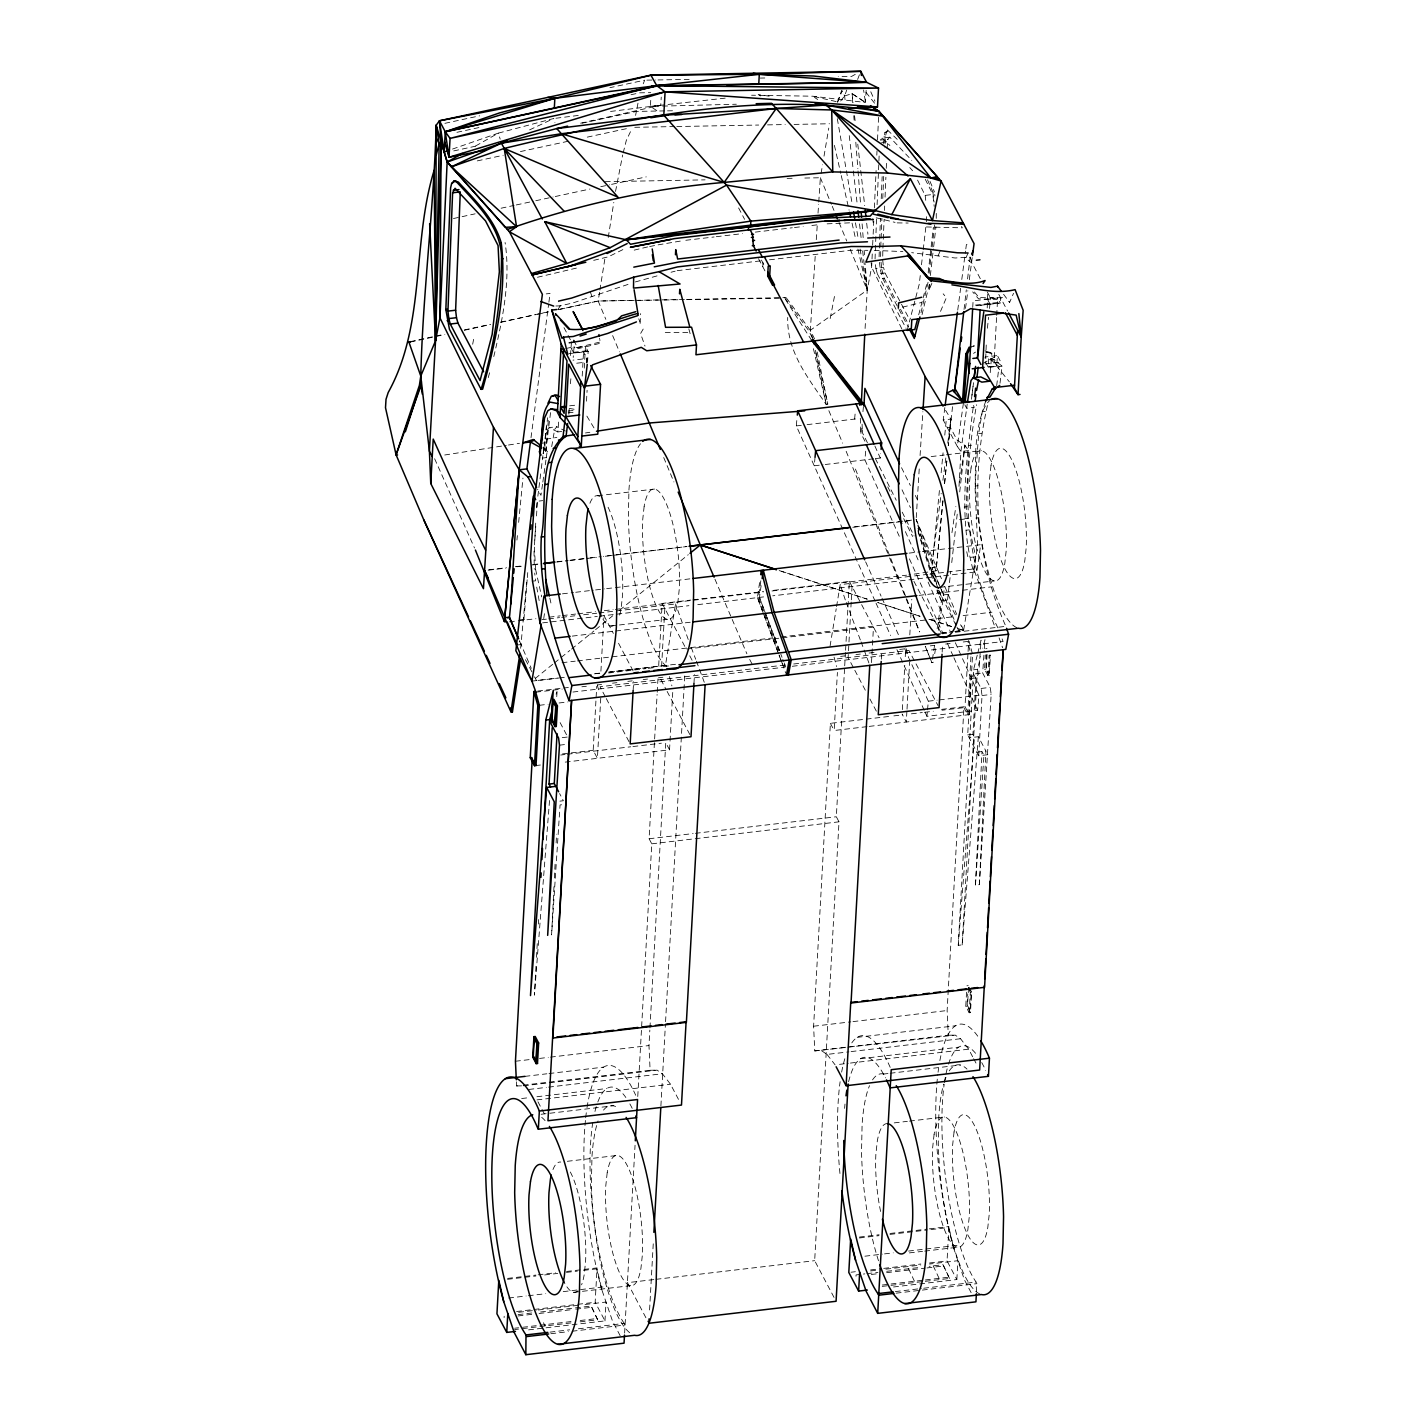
<?xml version="1.0" encoding="UTF-8"?>
<svg xmlns="http://www.w3.org/2000/svg" width="1426" height="1426" viewBox="0 0 1426 1426"><rect width="100%" height="100%" fill="white"/><g stroke="black" fill="none" stroke-linecap="round" stroke-linejoin="round"><path stroke-width="0.75" stroke-dasharray="5 3.75" d="M926.437 221.672L926.49 213.454M936.24 218.374L936.294 209.961M875.047 259.015L876.544 218M879.093 256.751L880.412 218.499M880.626 256.573L880.733 248.89M882.747 256.163L882.819 250.352M986.239 344.985L985.722 357.819M987.22 307.927L987.79 292.9M877.097 204.702L879.129 155.915M881.232 198.66L882.159 176.628M883.55 143.563L884.851 132.654L888.915 129.748L886.384 132.475L885.35 136.771L884.886 147.787M880.751 246.965L881.945 218.321M882.783 198.481L883.692 176.45M882.926 248.142L883.193 241.475M883.282 239.265L884.12 219.319M884.494 210.442L884.673 206.004M885.047 197.144L885.885 177.198M886.259 168.321L886.526 161.673M887.079 148.375L887.97 139.213L889.824 137.199L911.784 160.389M872.249 253.971L871.643 267.143L867.222 290.084L864.887 332.044M872.641 245.183L873.051 236.413M873.158 234.221L873.764 221.048M874.37 207.875L876.099 170.55M876.812 155.184L877.008 150.782M877.525 139.801L878.737 113.456M553.965 886.74L551.595 934.903L560.062 804.941L565.284 804.335M554.393 877.97L555.142 862.659M556.122 842.944L556.55 834.192M975.455 885.1L982.015 751.555L983.922 755.156L975.455 885.1L979.359 884.655L991.177 694.462L990.268 687.368L982.674 673.001L984.207 650.826M979.359 884.655L985.936 751.092L978.343 736.725L969.217 737.795M534.5 544.91L535.713 523.11M536.55 507.852L536.925 501.31L542.682 500.633M504.109 1317.606L504.18 1316.251M535.998 966.24L534.411 995.134L544.91 860.038M536.497 957.345L537.352 941.802M538.351 924.03L538.6 919.574M571.47 341.812L570.364 356.892M568.867 414.271L569.348 405.875L576.87 404.984M565.855 348.532L574.054 346.714L573.216 357.427M582.2 376.108L583.537 352.044M584.268 368.158L585.462 346.429L571.113 348.122L573.787 353.202M586.71 362.899L586.942 358.514L583.448 351.883M587.53 362.454L588.136 351.509L585.462 346.429M586.496 401.187L587.102 390.243M545.213 1324.629L545.142 1325.966L543.27 1322.419M600.756 698.098L597.405 758.329L593.18 750.308L596.728 686.334M600.916 671.2L603.858 617.886M650.737 100.355L650.399 106.415L658.776 111.923M640.114 323.488L640.666 313.631M580.15 1321.849L597.654 1319.799L591.184 1306.038L538.671 1312.205L538.6 1313.542L573.591 1309.442M580.596 123.189L660.773 105.185L661.236 97.111M546.033 1327.802L604.981 1320.886L595.159 1302.277L597.013 1268.801L579.562 1270.851M597.654 1319.799L591.184 1306.038M633.126 690.576L633.625 681.681M604.981 1320.886L606.014 1302.045L582.004 1304.861M637.761 1096.505L651.771 843.818L649.097 838.755L657.101 694.462M657.226 692.234L657.956 678.919M658.705 665.603L662.145 603.43L690.772 600.079M624.624 1333.078L635.051 1145.256M661.611 666.263L664.819 608.51M523.164 1085.186L650.113 1070.266L648.973 1045.561L649.828 1030.089M649.953 1027.879L665.764 742.679L669.543 749.844L562.325 762.447M669.543 749.844L672.769 691.77M649.579 1309.977L653.268 1243.436M660.898 1105.952L665.443 1023.886M665.568 1021.676L681.432 735.602M681.557 733.374L684.747 675.728M693.963 683.428L694.462 674.551M762.767 266.698L762.981 262.616M972.639 1056.755L968.646 1049.179L960.554 1038.734L955.206 1035.098L814.763 1050.926L813.604 1026.221L830.395 723.338L891.696 716.137M866.135 90.373L865.475 102.494L812.642 96.202L751.591 95.221M867.008 726.654L834.174 730.504L837.401 672.43M834.032 1297.41L814.674 1260.673L839.005 821.822L836.331 816.759L844.584 668.01M844.709 665.799L845.44 652.484M845.565 650.256L845.939 643.607M846.064 641.379L849.379 581.434L772.286 590.507M851.197 602.057L848.114 657.6L865.778 691.093M851.322 599.847L852.053 586.514M864.922 441.222L860.93 433.29L861.393 425.001M872.748 218.82L873.175 222.456M867.418 442.72L862.445 432.791L862.677 428.656M871.5 662.591L873.461 627.119L780.949 637.992M881.321 659.204L881.696 652.555M855.992 1276.27L856.063 1274.915L864.816 1273.881M902.337 709.613L904.779 665.479M905.26 656.655L905.76 647.832M909.806 634.909L911.784 599.366M916.258 517.585L919.235 468.708M929.52 289.496L929.859 283.578M906.9 711.289L906.312 722.037L902.088 714.016M907.025 709.132L909.645 661.807M942.158 652.074L942.533 645.408M908.576 1268.748L915.046 1282.509L915.118 1281.172M959.003 486.373L960.928 451.507L967.202 404.039M972.728 307.41L973.085 300.904L997.647 298.016L1000.321 303.096L980.286 305.271M952.532 406.677L950.304 427.247L956.989 439.939L964.974 445.5L968.611 450.598L966.168 506.854L967.274 518.743L975.705 556.746L963.602 630.417L954.618 631.504M814.763 1050.926L948.272 1035.24L947.131 1010.535L963.923 707.653L942.033 710.219M933.228 1265.842L939.698 1279.621L939.787 1278.266M869.2 726.387L969.234 714.64L965.01 706.636L967.951 653.678M968.076 651.468L968.682 640.434M970.928 656.744L967.701 714.818L963.477 706.815M987.826 754.693L978.699 755.762L967.701 734.907L970.839 678.526L973.548 674.07L982.674 673.001M996.56 317.57L994.154 361.01L996.827 366.072L988.165 367.088L988.753 356.607M969.234 714.64L972.585 654.409L969.127 641.29M978.343 736.725L962.176 944.868L958.254 945.331L973.548 669.81L977.291 655.015M925.314 1281.314L949.52 1278.462L943.049 1264.702L929.128 1266.341M958.254 945.331L974.439 737.171L972.924 734.301L976.044 677.92L978.771 673.446L980.304 651.29M996.685 315.396L997.647 298.016M962.176 944.868L977.452 669.347L980.678 656.673M919.734 1283.917L956.846 1279.55L947.042 1260.94L948.896 1227.465L929.253 1229.782M1002.531 297.446L1000.535 297.678L1000.232 302.936L975.687 305.824M949.52 1278.462L943.049 1264.702M978.699 755.762L982.033 695.531L981.124 688.455L973.548 674.07M969.074 987.255L971.623 992.104L970.482 1012.62L969.181 1012.763L965.776 1006.293L966.561 991.943M987.968 675.71L989.109 655.211L990.41 655.051L989.27 675.567L987.968 675.71L984.564 669.24L985.348 654.89M970.482 1012.62L967.078 1006.15L967.755 993.851M989.27 675.567L985.865 669.097L986.667 654.748M987.077 654.498L986.293 668.562L988.984 673.66L989.983 655.586M969.181 1012.763L970.322 992.264L967.755 987.416M956.846 1279.55L957.898 1260.709L929.52 1264.042M976.489 1291.742L976.097 1282.081A124.418 32.245 83.3 0 1 944.19 1084.295M920.073 455.536L922.889 411.668M812.963 339.566L810.325 330.279L815.422 252.919M816.278 239.657L817.312 224.185M818.025 213.134L818.613 204.292M818.756 202.082L820.36 177.751L804.834 178.036M556.746 696.654L557.21 690.006L556.122 694.23M980.446 649.08L981.052 640.203L977.844 652.894M984.368 648.616L984.974 639.757L982.817 648.206M534.019 551.078L534.287 569.224M534.786 540.097L535.873 524.75M536.479 515.962L537.549 500.615M550.561 412.613L545.659 451.418L544.625 450.242L546.283 426.766M544.625 450.242L546.158 450.063L548.44 418.032M985.544 401.544L982.264 411.74L978.646 433.593L974.992 486.07L977.612 545.053L973.744 572.218C957.951 517.388 966.436 460.545 973.495 405.109M997.879 627.832C962.122 556.372 962.817 481.774 976.56 404.752M955.384 632.271L1005.865 626.335C974.528 556.746 970.767 476.926 987.951 403.219M520.65 648.313L526.943 579.794M545.071 857.828L549.545 800.253M523.93 619.383L527.157 579.776M527.335 577.583L527.87 570.97M561.666 431.49L557.833 431.935L558.725 421.187M990.232 372.632L991.836 353.291L986.026 350.832M875.118 601.148L796.314 425.928L796.902 419.44M815.048 457.158L814.246 465.803L823.052 464.751M854.62 419.066L855.422 410.438M862.944 411.686L863.55 405.216M865.689 451.204L864.887 459.849L900.323 538.636M875.885 458.548L880.288 458.031L880.68 453.718M955.349 642.716L978.967 695.246L977.576 710.344L926.918 716.298L927.328 711.984M927.524 709.827L928.326 701.2L909.235 658.776M516.943 540.062L517.371 535.623M518.654 522.362L522.95 478.102M935.349 581.951L931.534 571.683L939.413 490.419M941.142 472.737L943.067 452.808M944.778 435.126L946.294 419.636M942.889 500.74L936.026 570.846L908.79 574.91M944.85 407.569L943.21 419.993L950.892 419.084L948.29 445.572L950.892 419.084L944.172 407.996M942.96 500.829L936.026 570.846L916.152 519.599L931.534 571.683L942.925 600.524L938.326 630.292M570.347 383.719L571.06 377.141M987.398 328.247L988.592 317.285M989.555 308.515L990.393 297.82L1000.535 297.678M944.03 590.72L942.925 600.524L947.524 599.99L955.563 615.212M947.524 599.99L950.768 571.309M951.748 562.593L957.238 513.984M959.734 491.899L964.974 445.5L959.11 484.751M920.251 275.557L919.253 284.184L909.342 321.991M921.481 264.79L922.978 251.849M923.228 249.693L925.955 225.968M928.166 272.509L930.893 248.784M931.142 246.627L933.37 227.233M928.059 282.295L920.519 314.772M929.075 273.453L931.855 249.176M932.123 246.965L934.654 224.88M929.342 284.309L922.052 314.576M930.358 275.485L933.406 248.98M933.656 246.787L935.937 226.912M964.047 309.424L966.311 289.817M967.577 278.926L970.108 257.161L955.17 257.999L911.66 252.652M996.685 385.733L998.984 366.518L991.391 360.243L984.813 357.926M1000 383.238L1002.068 366.161L994.457 359.887L987.879 357.57M971.462 399.262L972.247 392.81M972.496 390.653L973.031 386.339M537.852 496.212L541.042 470.633M541.31 468.494L542.896 455.696M543.163 453.557L544.5 442.898L541.417 443.254M545.017 438.709L547.62 417.729M971.979 395.18L973.53 382.667M531.007 437.622L548.618 304.344M548.903 302.169L550.062 293.435L546.229 293.881M957.737 310.066L960.625 288.212M961.784 279.478L965.527 251.083M965.812 248.89L966.4 244.523L970.233 244.078M965.509 308.39L967.844 290.744M969.306 279.728L972.211 257.66M933.192 554.589L941.196 493.396M942.907 480.277L946.044 456.249M947.755 443.13L950.892 419.084M543.199 453.842L544.875 441.222M551.702 446.623L554.661 429.404L556.764 426.748L565.498 431.044M586.336 362.899L586.942 358.514L572.985 360.154M542.522 484.287L540.971 495.321L537.584 489.207M542.843 482.095L545.944 460.045M546.265 457.835L547.192 451.222L543.359 446.944M968.611 450.598L960.928 451.507L957.309 446.409L963.53 402.328L966.65 408.246L974.332 407.337L972.764 404.378M543.734 618.634L544.625 612.36M778.489 653.607L757.42 597.637L759.808 580.917M760.824 580.792L758.436 597.512L778.543 650.773M766.261 615.551L759.452 597.387L761.252 584.856M951.944 532.7L955.848 506.551M934.529 645.675L931.909 662.698L933.406 662.199M937.149 628.67L941.41 601.023L936.882 589.098M934.725 653.696L936.026 645.194M599.562 292.259L598.171 301.029L605.836 319.335M599.9 290.066L605.123 257.197M608.242 237.465L613.804 202.385M615.533 191.423L622.663 154.953M616.442 610.916L675.55 603.964L665.443 665.443L608.528 672.127M830.075 646.103L836.206 608.777M836.563 606.585L840.181 584.624L912.408 576.14M821.091 173.437L822.552 164.792M824.014 156.165L828.773 128.073M637.992 103.153L635.586 115.399M472.666 344.254L473.86 337.998M830.199 318.551L834.62 295.61M545.427 436.998L546.978 430.313L549.099 427.64L556.764 426.748M623.18 152.885L626.317 140.425L631.665 129.213M488.298 377.569L490.491 369.156M493.788 356.553C502.558 319.674 510.847 280.405 505.089 242.509M907.15 330.404L908.808 324.094M918.683 314.789L926.918 283.293M840.663 101.014L844.62 95.934L846.705 90.088M837.49 101.977L841.679 90.337L844.62 95.934L845.404 102.565M643.251 83.795L644.641 80.177L609.9 87.681M857.614 79.428L860.787 71.3M837.632 102.191L842.089 90.997M938.058 255.896L940.287 250.673M929.912 287.909L932.158 282.687M940.518 311.367L946.401 297.642L943.156 293.809M968.04 253.008L965.794 258.231L972.282 263.454L981.338 280.637M1003.583 294.291L1009.608 302.437L1013.529 293.293M643.197 329.049L640.559 333.559L644.998 346.072M558.119 309.121L560.293 305.877L573.199 302.865L631.237 283.328M889.824 137.199L882.159 138.108L880.288 140.105L887.97 139.213M552.664 664.338L535.499 678.259L536.515 680.594L558.35 678.045M554.375 662.983L569.83 650.47M571.559 649.097L593.876 631.023M595.587 629.65L612.752 615.765M619.615 610.221L688.295 554.678M814.602 338.96L810.325 330.279L867.222 290.084L865.172 263.614M973.566 353.381L975.491 352.097M475.624 145.969L498.369 133.117L553.734 118.501L554.946 122.529M855.261 74.366L851.589 76.416L838.238 76.647M982.71 363.416L997.416 355.573L1000.82 362.044L980.874 364.396M622.859 249.621L608.314 256.823L591.968 260.762M529.581 129.891L551.719 119.463M452.505 149.07L498.369 133.117L500.187 139.142M810.325 330.279L786.118 297.606L784.603 298.105L811.447 340.065M817.223 351.99L827.775 404.111L826.26 404.61C807.811 377.444 786.938 352.008 787.687 317.445M844.62 95.934L852.071 93.67L866.348 103.046M970.732 346.928L974.368 345.894L972.835 346.09M635.372 281.938L658.776 275.414M671.04 272.241L675.14 271.19M902.515 307.16L921.374 302.526M577.566 347.498L599.9 342.08L599.419 338.319M537.477 277.268L576.781 268.017M410.331 342.062L434.074 336.875M436.231 336.411L444.876 334.522M464.306 330.279L490.223 324.611M501.007 322.258L535.552 314.718M537.709 314.237L548.511 311.884M444.894 123.331L479.635 115.827M456.926 132.315L480.865 127.146M631.041 94.722L639.739 92.833L650.773 92.637M453.753 150.906L477.692 145.737M582.164 123.171L636.584 111.406L665.3 110.889M477.3 160.888L503.182 155.291M520.437 151.566L567.869 141.317M587.28 137.128L628.242 128.287M453.45 218.517L459.956 217.108M462.131 216.645L475.125 213.829M501.114 208.214L514.109 205.415M516.283 204.952L533.609 201.209M535.784 200.727L553.11 196.984M555.267 196.521L589.936 189.034M600.756 186.699L609.437 184.827M611.594 184.364L646.245 176.877M410.385 341.598L443.682 334.397M464.341 329.941L490.259 324.344M500.259 322.187L548.529 311.759M647.582 246.93L630.862 250.923M649.686 246.52L655.996 245.272M658.099 244.862L683.642 240.531M936.419 566.942L931.927 567.762L943.549 595.034L931.909 567.922L933.638 567.601L917.934 528.369M990.678 367.266L996.721 366.197L997.416 355.573L984.992 357.035M444.734 455.001L506.301 445.358M508.494 445.019L519.492 443.308M545.873 439.172L556.871 437.443M585.462 432.969L589.865 432.292M555.926 118.233L579.954 115.239M610.542 111.442L660.773 105.185M488.138 570.186L505.82 568.101M516.872 566.782L521.292 566.247M532.344 564.946L541.185 563.894M556.657 562.04L567.708 560.739M569.919 560.471L596.425 557.316M605.266 556.265L687.047 546.532L603.394 556.336M884.851 132.654L886.384 132.475M883.817 136.949L885.35 136.771M881.607 142.404L887.364 141.727M927.524 179.765L932.925 192.136L934.458 191.957L934.921 195.932M917.578 180.122L925.153 195.38L932.818 194.489L934.208 206.396M685.817 240.281L714.105 236.966M716.28 236.698L742.393 233.632M755.317 232.117L779.256 229.301M781.43 229.051L792.303 227.768M794.478 227.518L803.177 226.502M811.893 225.468L818.417 224.702M677.172 270.673L763.106 260.566M769.541 259.817L851.055 250.245L867.828 250.334M875.457 264.683L875.885 268.427L883.55 267.518L885.011 272.954L908.647 317.802M879.486 262.384L880.341 269.799L881.874 269.621L884.191 278.23L896.437 301.474M875.885 268.427L877.346 273.863L885.011 272.954M880.341 269.799L882.658 278.409L884.191 278.23M573.341 352.347L587.69 350.671M975.313 305.128L999.876 302.241M588.065 351.349L569.616 353.523L588.136 351.509M576.71 363.22L584.696 362.275M991.391 360.243L994.457 359.887M568.065 411.062L576.015 410.118M568.083 412.88L576.051 411.936M988.075 366.928L996.738 365.912M998.984 366.518L1002.068 366.161M796.314 425.928L804.941 424.912M807.098 424.645L858.488 418.62M542.646 458.049L546.479 457.603M982.264 411.74L985.348 411.365M947.238 427.604L950.304 427.247M978.646 433.593L981.73 433.237M968.45 445.643L971.516 445.269M825.244 464.502L873.675 458.815M597.744 495.731L654.516 489.065M931.196 456.57L944.297 455.037M946.472 454.769L981.427 450.669M974.992 486.07L978.058 485.713M964.154 507.068L967.238 506.711M488.868 569.794L506.48 567.726M515.303 566.692L521.898 565.908M532.914 564.625L539.527 563.84M557.138 561.773L568.154 560.489M570.364 560.222L587.975 558.154M590.186 557.887L601.184 556.603M854.477 526.854L911.731 520.116M964.885 518.636L967.951 518.28M534.376 547.085L535.606 569.437L539.438 568.992M959.609 519.634L967.274 518.743M975.865 518.066L978.931 517.709M532.504 581.166L535.57 580.81L534.714 573.074M966.168 530.222L969.234 529.866M562.468 593.822L573.519 592.521M575.73 592.271L593.394 590.186M595.605 589.936L604.446 588.902M606.656 588.635L690.594 578.778M909.128 553.11L920.18 551.809M922.372 551.541L964.35 546.621M966.561 546.354L980.678 544.696L976.81 571.862L772.714 595.836M975.705 556.746L968.04 557.637L966.168 549.206M519.331 619.936L526.996 619.027M692.983 599.811L763.48 591.54M509.421 621.825L516.052 621.059M518.244 620.791L535.909 618.724M549.135 617.173L560.168 615.872M562.379 615.604L575.623 614.053M577.815 613.804L595.48 611.718M604.303 610.685L613.127 609.651M615.337 609.383L763.16 592.022M771.983 590.988L906.58 575.177M542.023 619.65L546.39 619.134M548.582 618.884L559.527 617.601M561.719 617.333L574.856 615.8M583.608 614.766L596.745 613.233M598.938 612.966L614.25 611.166M914.601 575.89L927.738 574.339M929.93 574.09L964.939 569.972M967.131 569.723L973.708 568.938L995.348 628.135M542.593 622.877L597.316 616.442M599.508 616.192L688.936 605.676M697.777 604.642L763.873 596.87M610.72 626.014L617.262 625.248M619.454 624.98L667.511 619.347M939.805 587.352L994.403 580.935M572.307 636.103L690.861 622.164M919.021 595.373L991.48 586.852M518.012 644.909L521.078 644.552L531.256 668.331M948.165 594.375L943.566 594.927L956.276 624.641M562.094 662.698L575.231 661.165M577.423 660.898L772.535 637.975M767.01 617.565L774.585 637.743L778.97 637.226M781.163 636.959L954.6 616.585M963.138 615.586L991.926 612.2M778.739 638.242L686.227 649.115L662.145 603.43M531.916 681.129L558.172 678.045M595.391 673.678L599.776 673.161M941.713 632.984L952.657 631.7M954.832 631.451L963.602 630.417L961.017 624.41M559.295 677.938L565.872 677.172M594.357 673.821L600.934 673.054M609.704 672.02L677.635 664.035M940.572 633.144L952.443 631.754M608.652 673.001L645.978 668.616M648.17 668.348L654.766 667.582M663.536 666.548L670.131 665.782M942.212 633.821L946.597 633.304M537.655 691.075L568.35 687.475M535.909 692.18L562.218 689.097M581.879 686.779L586.336 686.263M597.209 684.979L601.576 684.462M612.52 683.179L616.905 682.662M627.85 681.378L632.217 680.862M643.162 679.578L647.547 679.061M658.491 677.778L662.876 677.261M840.645 656.388L845.012 655.871M855.957 654.587L860.341 654.071M869.094 653.037L875.653 652.27M899.735 649.436L904.12 648.919M930.322 645.853L934.761 645.318M945.67 644.053L950.09 643.518M963.21 641.985L967.594 641.468L971.035 654.587M793.694 663.999L908.95 650.452L938.041 705.638M572.931 692.038L784.71 667.172L783.177 663.072M792.321 666.281L1003.084 641.522L1001.605 637.6M985.705 648.741L987.006 648.58M539.367 705.3L548.137 704.266M559.063 702.982L567.869 701.948M973.548 669.81L977.452 669.347M984.564 669.24L985.865 669.097M970.839 678.526L976.044 677.92M562.236 737.652L567.708 737.01M981.124 688.455L990.268 687.368M928.326 701.2L937.132 700.166M939.342 699.899L978.967 695.246M559.491 745.174L566.799 744.319M982.033 695.531L991.177 694.462M562.486 753.908L569.063 753.142M571.256 752.892L593.18 750.308M941.552 709.382L965.01 706.636M560.703 755.031L565.07 754.514M567.263 754.247L630.738 746.796M632.93 746.547L661.379 743.196M893.87 715.888L902.64 714.854M911.392 713.82L922.337 712.537M924.529 712.287L933.281 711.253M536.016 765.53L540.401 765.013M967.701 734.907L972.924 734.301M559.901 801.145L563.377 800.735L559.598 793.551M976.81 752.179L985.936 751.092M649.097 838.755L693.143 833.568M695.353 833.319L836.331 816.759M651.771 843.818L839.005 821.822M966.917 985.794L968.218 985.633M970.322 992.264L971.623 992.104M965.776 1006.293L967.078 1006.15M515.446 1061.247L530.757 1059.447M539.527 1058.431L548.279 1057.397M550.472 1057.129L648.973 1045.561M813.604 1026.221L850.805 1021.854M852.998 1021.604L947.131 1010.535M525 1076.363L546.835 1073.796M549.01 1073.546L603.572 1067.129M857.24 1037.344L955.456 1025.793M516.408 1081.835L516.604 1085.952L520.971 1085.436M523.52 1085.81L657.047 1070.124L662.395 1073.76L670.487 1084.206L679.489 1101.264M528.868 1089.446L546.372 1087.396M548.564 1087.129L662.395 1073.76M821.679 1050.784L827.027 1054.42L848.916 1051.853M851.108 1051.586L960.554 1038.734M521.666 1098.519L528.226 1097.753M536.942 1096.737L606.799 1088.519M860.448 1058.734L958.682 1047.183M536.96 1099.892L670.487 1084.206M839.504 1064.349L848.256 1063.315M850.449 1063.065L968.646 1049.179M541.131 1114.276L547.709 1113.492M549.901 1113.243L613.483 1105.774M883.603 1074.045L887.988 1073.528M890.18 1073.261L960.34 1065.026M567.334 1161.299L617.565 1155.399M894.245 1122.886L907.346 1121.353M909.521 1121.103L944.475 1116.986M507.567 1278.409L535.944 1275.076M538.137 1274.808L555.587 1272.758M566.514 1271.475L597.066 1267.892M859.45 1237.073L879.093 1234.756M890.002 1233.472L927.114 1229.123M929.306 1228.855L948.95 1226.556M507.531 1279.318L535.909 1275.985M544.625 1274.951L557.726 1273.418M566.461 1272.384L577.37 1271.119M859.397 1237.982L879.04 1235.665M889.967 1234.399L927.06 1230.032M653.857 1279.568L627.422 1282.669L648.83 1323.275M656.067 1279.318L814.674 1260.673M508.654 1298.034L526.123 1295.984M528.297 1295.735L545.766 1293.685M563.217 1291.635L606.888 1286.502M864.905 1256.199L882.355 1254.131M884.548 1253.882L893.264 1252.866M908.558 1251.065L958.753 1245.165M573.769 1292.33L630.542 1285.664M909.396 1252.901L922.515 1251.368M924.69 1251.119L957.452 1247.269M516.586 1311.51L531.862 1309.71M534.037 1309.46L575.516 1304.594M577.708 1304.327L595.159 1302.277M851.001 1272.224L855.368 1271.707M870.644 1269.924L881.553 1268.641M883.746 1268.374L920.84 1264.024M929.574 1262.99L947.042 1260.94M518.707 1312.294L536.176 1310.244M538.351 1309.995L579.829 1305.111M870.591 1270.958L877.133 1270.192M885.867 1269.176L920.786 1265.058M518.119 1314.612L532.504 1312.918M867.008 1273.632L877.935 1272.348M886.687 1271.315L920.893 1267.304M518.048 1315.966L532.433 1314.273M575.783 1309.175L591.095 1307.375M871.304 1274.47L877.863 1273.685M886.615 1272.669L924.939 1268.16M926.989 1267.928L942.978 1266.038M514.661 1328.212L518.583 1327.749M522.611 1327.285L571.47 1321.528M580.222 1320.512L597.726 1318.444M882.302 1285.022L888.861 1284.256M891.054 1283.988L923.335 1280.209M925.403 1279.96L949.609 1277.108M514.59 1329.549L518.511 1329.103M522.54 1328.622L571.398 1322.882M882.231 1286.377L888.79 1285.592M890.983 1285.343L923.264 1281.546M528.583 1329.87L543.859 1328.069M893.549 1286.983L917.56 1284.166M550.008 1332.134L569.651 1329.834M578.386 1328.8L624.231 1323.417L625.069 1325.004L570.489 1331.421M895.332 1291.564L921.535 1288.498M923.709 1288.231L976.097 1282.081M550.846 1333.72L568.314 1331.67M896.17 1293.168L920.18 1290.334M922.372 1290.084L976.935 1283.667M852.766 527.281L910.216 520.615M725.192 98.144L650.399 106.415L736.333 104.223M827.116 223.846L850.93 222.777M555.89 306.002L560.293 305.877L558.6 301.1M948.272 1035.24L955.206 1035.098M650.113 1070.266L657.047 1070.124M516.604 1085.952L521.791 1085.846M646.869 80.141L655.764 79.981M657.992 79.945L689.15 79.375M760.343 78.073L764.799 77.984M667.511 110.854L674.141 110.729M634.766 127.306L674.605 126.575M676.815 126.54L758.703 125.042M767.545 124.882L785.245 124.561M794.104 124.401L829.504 123.759M605.301 181.69L705.068 179.854M787.099 178.357L793.747 178.25M684.409 299.46L598.171 301.029L557.156 309.888L598.171 301.029L678.081 299.781M686.619 299.424L786.118 297.606M686.958 299.638L782.393 298.141M665.265 332.597L689.115 332.525M897.168 222.884L908.166 223.044M926.437 226.948L962.3 227.839L961.57 226.467M874.227 250.406L902.854 251.582M769.131 96.184L758.186 94.49L761.537 96.701M569.17 408.389L575.534 409.512M985.455 352.097L991.836 353.291L982.389 349.816M986.293 352.169L991.836 353.291M836.135 101.567L812.642 96.202L817.668 99.517M876.206 217.786L895.065 222.385M931.534 571.683L933.067 572.058L938.415 588.653M956.971 627.173L958.985 630.987L957.969 628.616L963.602 630.417L960.571 624.731M957.969 628.616L963.584 630.452M557.833 431.935L549.099 427.64M887.382 129.944L897.221 139.338M882.159 138.108L889.895 145.505M543.466 449.172L547.192 451.222L548.76 454.199M852.748 102.494L852.071 93.67L865.475 102.494L863.603 90.016M996.507 365.858L1009.323 381.811M542.95 447.425L546.158 450.063M909.788 167.591L912.64 170.763M974.404 291.991L979.056 297.535L997.647 298.141L997.095 299.442L978.503 298.818L972.692 291.884M866.028 92.387L874.94 103.688M827.027 1054.42L835.119 1064.865M586.87 416.107L595.605 430.581M957.309 446.409L943.21 419.993M998.806 294.398L1007.576 311.028M930.019 181.405L934.458 191.957M987.362 292.08L990.999 298.979M925.26 179.23L932.818 194.489M987.452 299.21L990.125 304.291M985.491 362.026L988.165 367.088M900.519 309.228L908.701 324.718M882.658 278.409L908.184 326.839M877.346 273.863L906.116 328.443M738.615 207.929L744.604 219.337M955.973 625.265L938.415 590.15M941.41 601.023L936.9 590.649M761.431 260.067L764.799 266.466M758.543 258.712L766.689 274.131M913.923 581.345L941.98 634.552M849.379 581.434L879.076 637.743M869.931 698.99L877.204 712.768M830.395 723.338L834.174 730.504M973.637 1058.662L976.65 1064.349M749.684 659.454L752.572 664.944M573.805 340.386L577.976 348.675L600.31 343.256L599.829 339.495M563.983 327.641L571.042 340.992M574.054 346.714L574.66 347.891M689.756 655.8L693.909 663.678M660.88 679.596L666.067 689.453M667.118 691.414L689.97 734.764M603.982 615.658L613.34 633.394M618.528 643.251L633.073 670.826M605.248 696.601L600.043 686.744L784.977 665.015L782.767 659.24M606.282 698.562L629.133 741.912M560.133 722.625L566.764 735.21M525.463 659.668L533.502 674.908M534.5 676.815L536.515 680.612M537.958 1101.781L540.953 1107.467M541.969 1109.375L544.964 1115.061M971.124 1292.633L964.368 1279.746L953.834 1248.766L948.896 1227.465M620.203 1335.805L612.503 1321.082L601.95 1290.102L597.013 1268.801M875.368 458.584L896.241 500.259M902.212 512.166L914.137 535.98M887.774 486.872L891.749 494.804M903.674 518.618L912.622 536.479M901.535 467.692L910.376 485.535M915.296 495.446L917.257 499.403M812.232 337.712L808.809 330.779L784.603 297.642M901.802 328.818L871.643 267.143L871.143 262.758M1009.073 301.314L1009.608 302.437M902.016 489.795L910.483 507.692M874.904 446.071L880.288 458.031M905.367 531.613L918.094 559.883M928.094 582.111L949.894 630.595M909.414 558.832L943.032 633.59M947.577 643.679L953.031 655.8M953.941 657.832L977.576 710.344M865.618 561.808L881.072 596.139M881.981 598.171L899.253 636.549M904.708 648.67L908.326 656.744M876.027 603.162L890.573 635.497M896.936 649.632L903.3 663.767M904.209 665.799L924.191 710.237M925.1 712.251L926.918 716.298M434.627 458.744L474.501 547.994M870.769 91.763L874.958 101.228M916.152 519.599L941.463 578.706M944.814 586.549L956.739 614.41M714.961 579.223L746.885 653.785M828.862 410.688L842.695 443.165M846.153 451.293L888.772 555.855M820.36 177.751L831.429 204.31M832.285 206.36L833.996 210.442M839.094 222.688L846.777 241.065M850.181 249.247L867.222 290.084L862.587 250.37M612.645 335.591L619.454 351.848M663.714 457.55L673.91 481.952M889.592 557.905L905.367 596.941M906.187 599.009L919.467 631.878M855.44 469.065L905.866 596.781M906.686 598.849L919.699 631.807M999.073 637.903L1002.603 647.725M860.341 639.918L846.046 601.968M861.09 641.86L869.076 663.411M774.585 637.743L782.018 657.279M779.238 655.568L781.466 661.432M782.214 663.375L785.744 673.197M691.236 647.529L695.71 659.258M696.458 661.201L704.444 682.751M759.452 597.387L779.559 650.666M784.193 662.947L785.744 667.047M757.42 597.637L779.844 657.047M780.61 659.097L783.694 667.279M845.297 599.954L840.181 584.624M688.223 639.454L675.55 603.964M932.319 578.332L917.72 530.508M638.777 318.8L639.9 321.973M590.275 291.795L591.968 296.555M970.108 257.161L972.282 263.454M939.074 590.738L940.411 594.874M918.005 530.543L934.369 581.291M688.829 328.853L691.022 337.089M906.205 648.687L908.665 658.063M834.067 657.154L836.527 666.53M669.436 676.494L671.896 685.87M597.298 684.961L599.276 692.466M815.44 350.333L827.775 404.111M813.426 348.675L826.26 404.61L815.28 350.315M834.406 145.363L840.77 173.437M841.269 175.594L849.094 210.157M852.035 223.116L855.457 238.249M857.917 249.051L867.222 290.084L860.021 248.855M549.83 598.1L551.702 606.549M535.606 569.437L541.684 596.888M536.711 587.102L539.367 601.808M837.294 118.643L846.01 168.553M846.384 170.728L852.071 203.276M855.475 222.812L858.131 237.999M932.925 192.136L934.066 202.064M925.153 195.38L925.848 201.351M849.254 135.648L853.105 168.749M853.354 170.96L857.204 204.043M859.521 223.9L861.304 239.354M882.694 260.049L883.55 267.518M881.018 262.206L881.874 269.621M852.071 93.67L853.069 102.44M854.548 115.631L855.297 122.208M857.775 144.169L860.484 168.321M860.734 170.532L864.709 205.665M866.687 223.222L867.917 234.203M853.782 115.738L854.121 120.141M855.814 142.226L857.864 168.696M858.024 170.906L860.573 204.025M862.106 223.882L863.3 239.336M864.156 250.37L864.495 254.773M862.088 424.164L862.445 432.791M860.306 418.21L860.93 433.29M541.72 1117.378A115.738 29.999 83.3 0 1 545.106 1120.658M578.029 1290.744A65.596 17.005 83.3 0 1 564.215 1282.384M552.967 1169.57A65.596 17.005 83.3 0 1 560.774 1162.065M570.329 1172.012A65.596 17.005 83.3 0 1 585.551 1261.885L584.143 1274.987A65.596 17.005 83.3 0 1 581.576 1284.826M629.668 1332.686A115.738 29.999 83.3 0 1 591.416 1183.527L591.968 1156.611A115.738 29.999 83.3 0 1 598.064 1120.889M603.537 1110.105A115.738 29.999 83.3 0 1 618.456 1108.376M613.643 625.444A65.596 17.005 83.3 0 1 601.166 616.068M589.918 503.253A65.596 17.005 83.3 0 1 602.449 498.583M608.082 507.246A65.596 17.005 83.3 0 1 622.502 595.551L621.094 608.652A65.596 17.005 83.3 0 1 618.528 618.51M666.619 666.37A115.738 29.999 83.3 0 1 628.385 517.21L628.919 490.277A115.738 29.999 83.3 0 1 640.488 443.771M979.876 1293.988A115.738 29.999 83.3 0 1 938.272 1142.779L938.825 1115.863A115.738 29.999 83.3 0 1 943.673 1084.134M944.297 1082.084A115.738 29.999 83.3 0 1 946.276 1076.63M949.288 1070.873A115.738 29.999 83.3 0 1 967.006 1069.108M880.608 1211.476A65.596 17.005 83.3 0 1 875.885 1154.115L877.311 1141.014A65.596 17.005 83.3 0 1 887.685 1123.67M878.505 1260.78A115.738 29.999 83.3 0 1 861.536 1151.798L862.088 1124.882A115.738 29.999 83.3 0 1 869.539 1085.632M872.552 1079.874A115.738 29.999 83.3 0 1 886.883 1075.454M1016.827 627.672A115.738 29.999 83.3 0 1 975.241 476.462L975.776 449.529A115.738 29.999 83.3 0 1 989.644 400.653M624.231 1323.417A124.418 32.245 83.3 0 1 592.895 1121.763M594.963 1111.478A124.418 32.245 83.3 0 1 597.209 1103.688M597.833 1101.977A124.418 32.245 83.3 0 1 625.871 1097.521M629.864 1103.902A124.418 32.245 83.3 0 1 632.841 1109.642M601.95 1290.102A146.201 37.896 83.3 0 1 585.48 1119.909M585.694 1117.752A146.201 37.896 83.3 0 1 586.746 1109.499M587.031 1107.539A146.201 37.896 83.3 0 1 635.693 1095.239M844.62 1108.394A124.418 32.245 83.3 0 1 844.994 1104.063M848.613 1081.692A124.418 32.245 83.3 0 1 885.493 1077.86M839.95 1173.491A146.201 37.896 83.3 0 1 840.11 1081.71M841.643 1072.12A146.201 37.896 83.3 0 1 844.887 1058.52M851.803 1042.887A146.201 37.896 83.3 0 1 890.287 1067.557M944.475 1082.334A124.418 32.245 83.3 0 1 947.916 1066.078M948.486 1064.17A124.418 32.245 83.3 0 1 977.755 1056.185M981.73 1062.566A124.418 32.245 83.3 0 1 985.687 1070.391M953.834 1248.766A146.201 37.896 83.3 0 1 937.809 1074.295M938.076 1072.227A146.201 37.896 83.3 0 1 938.611 1068.163M939.877 1060.588A146.201 37.896 83.3 0 1 977.862 1036.363M968.521 987.648L967.523 1005.58L970.179 1010.606L971.177 992.674L968.521 987.648M946.793 461.026L944.404 485.286L946.828 461.061M644.142 506.426L642.734 519.527A65.596 17.005 83.3 0 0 655.586 604.392A65.596 17.005 83.3 0 0 677.885 601.986L679.293 588.885A65.596 17.005 83.3 0 0 666.441 504.02A65.596 17.005 83.3 0 0 644.142 506.426M607.191 1172.742L605.783 1185.844A65.596 17.005 83.3 0 0 618.634 1270.726A65.596 17.005 83.3 0 0 640.934 1268.32L642.342 1255.201A65.596 17.005 83.3 0 0 629.472 1170.336A65.596 17.005 83.3 0 0 607.191 1172.742M971.053 468.013L969.627 481.115A65.596 17.005 83.3 0 0 982.496 565.997A65.596 17.005 83.3 0 0 1004.777 563.591L1006.203 550.489A65.596 17.005 83.3 0 0 993.334 465.607A65.596 17.005 83.3 0 0 971.053 468.013M990.999 465.678L989.591 478.78A65.596 17.005 83.3 0 0 1002.442 563.644A65.596 17.005 83.3 0 0 1024.741 561.238L1026.15 548.137A65.596 17.005 83.3 0 0 1013.298 463.272A65.596 17.005 83.3 0 0 990.999 465.678M934.101 1134.347L932.675 1147.449A65.596 17.005 83.3 0 0 945.545 1232.314A65.596 17.005 83.3 0 0 967.826 1229.907L969.252 1216.806A65.596 17.005 83.3 0 0 956.383 1131.941A65.596 17.005 83.3 0 0 934.101 1134.347M954.047 1131.994L952.639 1145.114A65.596 17.005 83.3 0 0 965.491 1229.978A65.596 17.005 83.3 0 0 987.79 1227.572L989.198 1214.471A65.596 17.005 83.3 0 0 976.329 1129.588A65.596 17.005 83.3 0 0 954.047 1131.994M867.151 599.116L778.453 570.329L867.151 599.134M919.966 616.264L877.721 602.538L919.966 616.282M951.641 626.549L928.415 618.991L951.641 626.567M521.078 644.659L519.403 640.791L521.078 644.659M931.909 662.698L925.26 646.263L931.909 662.698"/><path stroke-width="1.5" d="M861.411 75.453L860.787 71.3L759.309 74.295L651.219 75.186L554.857 98.323L439.475 120.8L436.196 125.203L435.536 340.796L429.404 451.186L430.759 483.503L483.45 588.671L493.467 427.283L439.957 317.855L441.133 141.94L439.475 120.8L650.898 75.132L860.787 71.3L866.58 82.298L878.523 88.073L877.489 106.914L848.541 108.037M454.163 180.835L456.801 182.225C476.64 203.74 501.774 227.251 501.542 258.926C501.096 303.096 494.056 347.124 481.097 389.351L482.63 389.173C495.642 341.937 507.228 292.08 501.239 242.848C494.038 218.231 475.108 200.389 458.334 182.047L454.163 180.835L451.632 183.544L450.598 187.84L445.839 309.567L449.44 329.299L481.097 389.351M447.942 311.118L452.612 192.795L455.072 188.268L485.553 220.923L498.066 245.557L499.367 271.831L492.166 334.361L480.063 380.564L450.26 324.023L448.798 318.586L447.942 311.118L455.625 310.226L460.277 191.886L452.612 192.795M633.679 277.179L633.5 288.088L680.059 283.988L658.99 271.671L633.679 277.179L571.523 298.105L558.6 301.1M432.256 456.587L429.404 451.186L420.777 376.054C422.809 292.277 433.861 208.624 436.196 125.203L439.155 143.563L435.536 340.796L420.777 376.054L419.387 385.376L396.089 454.823L423.754 519.777L510.936 711.824L512.415 711.984L520.615 658.812M436.338 154.668L439.155 143.563L441.133 141.94L435.536 340.796L439.957 317.855L447.158 161.976L436.196 125.203M444.163 151.976L445.269 131.78L439.475 120.8L444.163 151.976L448.334 150.532M430.759 483.503L433.219 439.083L461.008 500.562L485.589 550.115M554.304 108.412L554.857 98.323L445.269 131.78L656.726 85.649L878.523 88.073L665.086 91.834L449.012 157.252L450.063 138.393L445.269 131.78L499.492 112.939L554.857 98.323L661.896 85.007L445.269 131.78L449.012 157.252L485.892 150.033M530.258 757.705L533.93 691.521L535.463 691.343L539.367 705.3L536.016 765.53L534.483 765.709L530.258 757.705L531.791 757.527M532.237 758.365L515.446 1061.247L516.301 1079.785M534.483 765.709L537.834 705.478L533.93 691.521M556.817 309.513L551.809 310.066L561.202 344.076L557.423 412.31L560.097 417.39M515.481 1331.403L506.747 1332.419L507.799 1313.578M559.99 417.497L563.787 348.978L561.808 349.227M546.675 787.437L554.251 801.804L547.673 935.367L559.491 745.174L558.582 738.08L551.006 723.713L553.288 690.451L545.766 720.059L530.49 995.58L546.675 787.437L555.801 786.35M577.833 436.534L565.819 416.642L568.742 364.165L580.596 386.66M540.935 877.364L541.185 872.926M541.916 859.593L542.54 848.47M543.021 839.593L549.687 719.595L552.361 709.025M532.789 1057.165L533.93 1036.666L535.231 1036.506L538.636 1042.976L537.495 1063.475L536.194 1063.636L532.789 1057.165L534.09 1057.005M551.577 720.112L552.718 699.613L554.019 699.453L557.423 705.923L556.283 726.422L554.981 726.583L551.577 720.112L552.878 719.952M550.579 786.974L549.063 784.086L552.201 727.706M536.194 1063.636L537.335 1043.137L533.93 1036.666M554.981 726.583L556.122 706.084L552.718 699.613M558.635 791.751L554.286 783.48L557.049 733.606M624.499 1335.092L624.053 1343.167L525.837 1354.7L525.998 1334.95A124.418 32.245 83.3 0 1 492.291 1156.433A124.418 32.245 83.3 0 1 537.495 1127.61L538.333 1129.214L636.566 1117.663L635.729 1116.077M538.333 1129.214L539.349 1111.05L637.565 1099.517L635.301 1140.818M580.899 381.419L577.69 439.155L581.291 445.981L579.295 446.213M705.121 684.73L686.387 1022.353L552.878 1038.039L571.594 700.416L547.958 1120.747L681.485 1105.061L686.102 1021.782L679.525 1022.567M590.667 365.573L600.56 384.325L597.779 434.181L581.826 436.071M633.126 690.576L630.167 743.891L691.004 736.743L693.963 683.428M675.461 254.773L675.746 249.639L677.635 259.033L839.094 240.067M679.507 293.845L679.774 289.264L689.631 326.34M658.17 285.467L665.568 327.32L691.574 327.231L696.494 344.914L695.959 354.771L911.267 329.477L911.82 319.62L961.57 313.773L970.66 308.622L1016.15 315.11L1021.23 336.928L1018.021 394.663L1020.018 394.432M649.08 1318.836L648.83 1323.275L836.082 1301.278L848.131 1083.956M653.874 1232.349L660.773 1108.162M748.4 229.925L748.668 226.93L626.264 239.782L544.768 221.69L566.817 263.507L610.168 247.678L726.565 185.113L875.029 210.549L891.82 214.595L932.444 220.567L963.12 222.848M750.646 225.165L750.86 221.119L726.565 185.113L663.803 115.239L665.086 91.834L656.726 85.649L650.898 75.132M758.739 84.401L759.309 74.295L753.267 73.261M751.359 237.482L753.391 237.251M767.669 275.984L768.204 266.145L770.236 265.896L769.701 275.753L767.669 275.984L772.571 285.307M864.762 334.237L861.268 404.788M984.332 985.58L979.644 1070.035L846.117 1085.721L850.734 1002.442L857.293 1001.676M1001.818 670.042L1003.28 649.703L984.564 987.327L851.037 1003.013L869.753 665.389M898.327 308.194L898.612 302.918L921.677 297.232M881.197 661.432L878.256 714.747L939.074 707.599L942.033 654.284M867.347 1290.067L858.63 1291.083L859.664 1272.242M976.382 1293.756L975.937 1301.831L877.703 1313.364L891.214 1069.714L989.448 1058.181L988.432 1076.327L890.216 1087.878L889.378 1086.273A124.418 32.245 83.3 0 0 886.491 1079.856M969.591 363.88L972.603 309.585M980.125 309.816L977.47 357.926L980.874 364.396M1017.629 330.119L1014.421 387.854L1018.021 394.663L1010.571 383.665M984.689 978.913L985.812 958.914M986.043 954.475L987.273 932.247M987.523 927.809L988.646 907.809M988.878 903.371L990.107 881.143M990.357 876.705L991.48 856.705M991.836 850.039L992.959 830.039M993.191 825.583L994.314 805.583M994.671 798.916L995.794 778.917M996.025 774.478L997.148 754.479M997.505 747.812L998.628 727.813M998.86 723.374L999.982 703.375M1000.339 696.708L1001.462 676.708M510.722 604.214L519.207 469.796L542.379 294.326L509.385 231.743L447.158 161.976L441.133 141.94M923.032 409.476L925.135 376.571L902.765 330.814M1006.56 628.313L1008.592 634.231L1005.811 649.4L569.063 700.701L571.862 685.532C552.611 638.242 538.529 588.528 541.327 537.014C547.62 505.071 537.21 461.685 563.02 436.677L566.086 436.32L567.619 423.504M547.014 595.64C543.199 551.238 543.698 506.248 551.684 462.309C554.678 452.987 556.924 441.686 566.086 436.32M969.163 401.669L962.497 401.152L965.83 354.183L969.199 347.106M964.029 400.973L967.363 354.005L970.732 346.928M1008.574 312.936L1021.23 336.928L1023.155 310.298L1015.098 289.638C994.35 294.772 972.55 287.624 951.891 284.844M530.793 529.206L531.132 524.804M531.791 516.016L534.518 489.564L527.834 476.872L519.207 469.796L493.467 427.283M797.312 415.126L797.704 410.813L863.746 403.059L881.678 442.933L881.09 449.404M815.048 457.158L815.654 450.687L881.678 442.933M536.622 487.389L526.889 468.904L519.207 469.796L504.341 621.558L507.21 622.092L517.121 644.605M519.207 469.796L504.341 621.558L475.411 550.026M504.733 617.654L509.439 617.387L518.583 638.812L509.439 617.547L513.307 577.673M513.734 573.234L514.162 568.814M587.262 364.272L584.482 388.228L581.291 445.981L567.673 425.714L559.776 417.158M963.78 311.599L954.44 392.186L960.268 348.087M563.02 436.677L565.32 417.462L557.726 411.187L551.149 408.87L547.887 410.635L544.554 418.085L534.786 496.587L530.49 558.012L532.504 581.166L540.08 623.162L569.063 700.701M965.063 402.15L969.965 363.345M397.569 454.965L396.089 454.823L385.501 407.729L386.018 399.28L388.193 392.524C426.017 324.255 411.757 243.026 434.181 170.193L435.536 340.796L429.636 223.65M543.413 420.884L539.527 452.131L541.078 455.09M974.047 378.514L975.081 370.172M974.564 396.588L975.616 388.122M976.917 377.64L978.218 367.142M526.889 468.904L530.436 441.989L534.394 440.099M945.135 405.501L957.452 312.241M961.142 341.474L961.73 337.053M972.514 255.468L974.065 243.614L941.071 181.031L878.844 111.264L871.696 106.576M967.488 401.936L970.999 380.51L973.102 377.837L980.785 376.927L989.519 381.223L981.837 382.132L973.102 377.837M975.17 401.027L975.99 394.717M976.56 390.51L978.664 379.601M974.065 377.73L975.598 366.393M983.78 311.902L977.47 357.926L972.853 358.461M540.08 623.162L543.948 595.997L560.275 594.089M760.7 574.642L761.288 570.471L772.09 612.627L789.202 659.988L786.421 675.175M761.716 574.535L762.304 570.347M762.144 578.582L763.32 570.24L774.122 612.396L791.234 659.757L788.453 674.944M421.419 381.794L405.341 431.811M510.936 711.824L519.795 654.409M541.292 624.053L531.916 681.129L535.909 692.18L534.376 692.359M540.989 443.629L539.527 452.131C544.465 436.57 538.582 414.859 549.937 402.096L558.029 403.611M541.72 439.386L542.45 435.144M787.437 675.051L790.218 659.881M917.578 318.996L914.815 329.495L907.15 330.404M919.948 316.911L914.316 338.461L909.2 328.782M547.958 403.273L551.327 396.196L554.964 395.162L558.083 400.474M985.544 401.544L992.139 389.102L995.17 386.856M396.089 454.823L420.973 385.608L422.346 394.218M968.04 253.008L957.416 252.776L900.697 245.807L872.231 246.627L865.832 262.17L910.144 255.575L931.214 281.528M971.587 254.095L973.245 250.744M891.82 214.595L910.376 178.731L932.444 220.567L941.071 181.031L930.875 178.036L831.732 109.962L776.225 108.483L663.803 115.239L556.764 128.554L501.399 143.17L447.176 162.029L505.446 227.322L516.551 226.716L504.234 148.429C626.05 118.875 753.338 90.854 878.862 111.317L930.875 178.036L937.132 176.61L878.844 111.264M999.751 385.376L995.205 388.745L989.929 397.105L986.845 397.462M462.345 153.455L447.176 162.029L451.454 166.806L501.399 143.17L561.398 133.723L724.158 182.421L832.766 171.904L831.732 109.962L883.14 116.094L826.046 105.025L776.225 108.483L724.158 182.421C649.882 188.624 577.512 204.898 507.353 229.461M626.264 239.782L875.029 210.549L870.181 216.128L822.552 218.249L674.676 235.611L630.506 244.292L626.264 239.782L750.86 221.119L875.029 210.549L910.376 178.731M455.696 180.639L451.632 183.544M617.761 319.602L621.611 315.859L635.782 311.688M983.084 283.489L985.063 280.53C968.076 287.196 947.417 279.478 929.342 279.211L907.453 255.111L930.073 279.639L932.889 280.975L990.927 287.428L997.558 286.145L1001.177 291.029M690.006 553.288L700.309 544.964L848.345 527.78M637.672 315.663L573.234 336.5L563.484 337.142L562.022 338.301L551.809 310.066M607.155 253.507L627.155 243.614M952.711 390.243L946.775 393.095L963.53 402.328L952.711 390.243L955.777 389.886L962.497 401.152M507.424 140.318L501.399 143.17L542.308 219.016M636.424 321.902L607.708 333.434L582.949 340.654L569.206 342.81M567.94 266.84L611.291 250.994M567.601 126.112L556.764 128.554L617.939 197.127L504.234 148.429L451.454 166.806L516.551 226.716L509.385 231.743L566.817 263.507L531.435 273.56M637.618 313.488C615.462 318.978 593.145 331.474 569.99 329.281L555.48 313.756L556.051 315.396M580.025 336.037L586.246 334.023M616.478 320.85L596.121 326.946L582.557 329.406L573.145 311.545L582.931 330.458M552.86 396.018L556.496 394.984L559.562 396.606M658.99 271.671L677.386 266.929L851.269 246.502L872.231 246.627M532.165 274.933L585.836 262.241M532.219 274.915L575.605 264.719M420.777 376.054L408.852 341.919L410.385 341.598M650.791 117.788L668.259 115.06M633.786 267.143L654.463 263.097L652.217 248.962M654.249 266.822L679.186 261.938L840.627 242.973L867.489 241.778M670.541 239.532L630.345 247.286L674.516 238.605L822.392 221.244L839.718 220.477M563.466 436.409L574.464 434.698M596.46 431.258L649.24 423.005L804.692 410.866M748.579 226.93L875.029 210.549M561.398 133.723L776.225 108.483L832.766 171.904L887.703 173.063L939.039 178.749M976.347 260.227L979.965 259.782M543.395 563.626L554.447 562.307M689.257 546.265L700.309 544.964L776.332 569.634L700.309 544.964L678.17 492.113M453.218 190.282L458.976 189.605M499.706 243.026L501.239 242.848M501.542 258.926L503.075 258.748M751.52 234.488L753.552 234.256M752.572 240.602L754.604 240.37M752.286 245.735L754.318 245.504M445.839 309.567L447.39 309.389M448.798 318.586L456.48 317.695L457.942 323.132L483.628 371.865M447.122 320.69L448.655 320.511M450.26 324.023L457.942 323.132M696.494 344.914L646.744 350.76L641.237 347.32L592.432 364.896L584.482 388.228L561.202 344.076M1003.476 313.096L985.526 315.199L982.603 367.694L994.617 387.569L1014.563 385.234M584.589 386.196L600.56 384.325M965.83 354.183L967.363 354.005L968.931 373.398M560.917 349.317L566.995 360.867L564.09 413.344L560.685 406.891L565.017 406.374M551.149 408.87L557.513 409.672M972.193 368.799L984.1 367.409M565.819 416.642L579.794 415.002M558.475 440.046L561.541 439.689M992.139 389.102L995.205 388.745M553.181 448.406L556.265 448.049M573.698 448.459L650.434 439.44M920.554 407.711L997.291 398.692M548.6 462.684L551.684 462.309M527.834 476.872L530.9 476.516M544.982 484.537L548.065 484.18M541.327 537.014L544.393 536.657M543.93 563.323L554.946 562.04M689.293 546.247L850.074 527.37M542.201 569.01L545.267 568.653M692.804 578.51L906.918 553.359M554.75 638.153L570.115 636.352M693.054 621.914L772.09 612.627M774.122 612.396L916.829 595.622M569.134 677.635L591.095 675.051M678.919 664.748L786.492 652.11M788.525 651.86L940.001 634.071M634.124 672.805L638.456 672.288M642.805 671.789L649.329 671.022M653.678 670.505L662.359 669.489M666.708 668.972L694.943 665.657M882.195 643.661L940.857 636.762M594.856 677.974L671.593 668.972A115.738 29.999 83.3 0 0 693.107 618.135L693.642 591.202A115.738 29.999 83.3 0 0 642.787 441.4M941.713 637.226L1018.449 628.224A115.738 29.999 83.3 0 0 1039.964 577.387L1040.499 550.454A115.738 29.999 83.3 0 0 991.444 399.44M571.862 685.532L1008.592 634.231M537.834 705.478L539.367 705.3M556.122 706.084L557.423 705.923M545.766 720.059L549.687 719.595M549.063 784.086L554.286 783.48M556.96 1036.952L565.712 1035.936M570.079 1035.419L576.657 1034.652M581.024 1034.135L589.794 1033.101M594.161 1032.584L600.738 1031.818M605.105 1031.301L613.857 1030.267M618.242 1029.768L637.939 1027.451M642.324 1026.934L651.076 1025.9M655.461 1025.383L662.02 1024.617M666.405 1024.1L675.158 1023.066M861.678 1001.159L868.238 1000.392M872.623 999.876L881.375 998.842M885.76 998.343L892.32 997.558M896.704 997.041L905.457 996.025M909.841 995.508L916.401 994.742M922.961 993.958L929.538 993.191M933.905 992.674L940.483 991.908M947.042 991.141L953.62 990.357M957.987 989.84L966.739 988.824M971.124 988.307L977.683 987.541M537.335 1043.137L538.636 1042.976M505.357 1078.68L525 1076.363M525.998 1334.95L547.834 1332.383M843.746 1140.479A124.418 32.245 83.3 0 0 877.881 1293.614L893.157 1291.831M526.836 1336.554L548.671 1333.987M893.995 1293.418L878.719 1295.218L877.881 1293.614M557.905 1344.308L634.641 1335.289A115.738 29.999 83.3 0 0 656.156 1284.452L656.691 1257.536A115.738 29.999 83.3 0 0 626.121 1117.396M904.761 1303.56L981.498 1294.541A115.738 29.999 83.3 0 0 1003.013 1243.704L1003.548 1216.788A115.738 29.999 83.3 0 0 972.978 1076.648M726.904 84.847L866.58 82.298L813.765 76.024L759.309 74.295L651.522 86.22L658.17 86.095M507.603 617.654L509.439 617.547M826.813 221.173L839.771 220.567M825.119 220.941L873.336 219.461M867.703 238.035L889.984 237.037M674.926 114.793L681.61 114.543M756.154 103.706L771.573 103.314L776.225 108.483M664.837 85.97L711.396 85.132M927.987 223.329L963.851 224.221M877.489 106.914L665.086 91.834L450.063 138.393L656.726 85.649L866.58 82.298L759.309 74.295M950.999 282.366L958.967 283.079M408.852 341.919L410.331 342.062M547.798 97.396L554.857 98.323M890.323 218.214L930.928 224.185M815.102 103.332L826.046 105.025L908.023 176.04M560.685 406.891L564.928 407.64M857.507 106.433L878.862 111.317L870.484 105.791M873.514 214.185L888.22 217.715M877.756 214.167L898.701 219.265M540.793 301.546L553.68 306.073M544.768 221.69L610.168 247.678M947.007 282.009L939.538 278.516L927.132 277.464L916.562 264.452M541.613 448.156L530.436 441.989L522.754 442.898L533.306 439.511L541.327 446.106M900.697 245.807L910.144 255.575M504.234 148.429L564.019 211.084M560.418 320.048L569.117 329.37M831.732 109.962L887.703 173.063M813.087 339.441L813.961 343.791L812.963 339.566L861.09 400.474L863.942 405.875L864.905 388.371L899.574 463.735M812.963 339.566L862.605 404.128M811.447 340.065L861.09 404.61M535.713 499.617L533.306 496.212L515.856 650.702L531.916 681.165L484.466 570.311L488.245 578.154M925.135 376.571L943.049 406.143M567.12 353.238L567.78 354.343L563.484 337.142M1005.473 312.847L1017.344 335.36M910.733 328.586L914.832 336.34M750.112 229.746L752.536 234.381L753.302 245.629L756.172 251.065M764.318 256.716L769.22 266.02M758.365 249.55L762.429 257.25M767.741 272.027L774.603 285.057M768.685 275.878L803.604 342.115M987.594 1074.741L988.432 1076.327M436.213 137.983L439.155 143.563M836.117 1066.755L846.117 1085.721M858.63 1291.083L848.809 1272.473L850.662 1238.998L855.6 1260.299L866.152 1291.279L877.703 1313.364M554.589 723.196L556.283 726.422M533.181 760.165L536.016 765.53M534.946 1058.627L537.495 1063.475M506.747 1332.419L496.943 1313.809L498.797 1280.334L503.735 1301.635L514.269 1332.615L525.837 1354.7M880.341 444.11L899.182 483.842M423.754 519.777L468.548 616.888M470.42 620.934L484.412 651.29M486.284 655.336L490.009 663.429M499.35 683.66L505.874 697.813M510.544 707.938L512.415 711.984M856.028 403.968L873.96 443.842M866.295 444.734L901.731 523.52M797.704 410.813L864.709 559.776M700.309 544.964L714.105 577.209M835.689 214.524L837.401 218.606M620.292 353.88L660.309 449.422M598.92 334.575L599.348 335.752M573.805 340.386L574.232 341.563M444.716 141.887L449.012 157.252M849.593 212.331L850.573 216.645M545.605 579.099L549.366 595.997M997.558 286.145L997.754 287.107M853.586 211.957L854.709 218.463M634.089 289.71L638.188 315.11M652.324 254.701L653.286 260.762M857.971 210.674L858.737 217.287M455.625 310.226L456.48 317.695M865.19 210.05L865.938 216.645M1018.859 313.577L1021.23 336.928M861.268 212.848L861.607 217.251M859.593 400.973L859.771 405.269M532.789 1114.775A115.738 29.999 83.3 0 0 515.232 1165.612L514.679 1192.546A115.738 29.999 83.3 0 0 545.249 1332.668A115.738 29.999 83.3 0 0 579.419 1293.471L579.954 1266.538A115.738 29.999 83.3 0 0 549.384 1126.415M564.215 1282.384A65.596 17.005 83.3 0 1 548.992 1192.528L550.4 1179.427A65.596 17.005 83.3 0 1 551.292 1175.06M601.166 616.068A65.596 17.005 83.3 0 1 585.943 526.194L587.352 513.093A65.596 17.005 83.3 0 1 588.261 508.725M882.391 1219.248A65.596 17.005 83.3 0 0 911.054 1236.574L912.462 1223.472A65.596 17.005 83.3 0 0 887.685 1123.67M879.771 1264.595A115.738 29.999 83.3 0 0 926.276 1252.723L926.811 1225.807A115.738 29.999 83.3 0 0 896.241 1085.667M503.735 1301.635A146.201 37.896 83.3 0 1 489.778 1113.456A146.201 37.896 83.3 0 1 539.349 1111.05M845.975 1095.828A124.418 32.245 83.3 0 1 846.866 1090.124M855.6 1260.299A146.201 37.896 83.3 0 1 841.875 1190.799M980.785 1040.855A146.201 37.896 83.3 0 1 989.448 1058.181M552.183 499.296L551.63 526.212A115.738 29.999 83.3 0 0 582.2 666.352A115.738 29.999 83.3 0 0 616.371 627.137L616.905 600.221A115.738 29.999 83.3 0 0 586.336 460.081A115.738 29.999 83.3 0 0 552.183 499.296M899.04 458.548L898.487 485.464A115.738 29.999 83.3 0 0 929.057 625.604A115.738 29.999 83.3 0 0 963.227 586.389L963.762 559.473A115.738 29.999 83.3 0 0 933.192 419.333A115.738 29.999 83.3 0 0 899.04 458.548M534.233 1038.663L533.235 1056.595L535.891 1061.639L536.889 1043.689L534.233 1038.663M553.003 701.503L552.005 719.577L554.696 724.675L555.694 706.619L553.003 701.503M567.405 515.446L565.997 528.547A65.596 17.005 83.3 0 0 578.849 613.412A65.596 17.005 83.3 0 0 601.148 611.005L602.556 597.904A65.596 17.005 83.3 0 0 589.704 513.021A65.596 17.005 83.3 0 0 567.405 515.446M530.454 1181.762L529.028 1194.863A65.596 17.005 83.3 0 0 541.898 1279.728A65.596 17.005 83.3 0 0 564.197 1277.322L565.605 1264.22A65.596 17.005 83.3 0 0 552.735 1179.355A65.596 17.005 83.3 0 0 530.454 1181.762M914.262 474.698L912.854 487.799A65.596 17.005 83.3 0 0 925.706 572.664A65.596 17.005 83.3 0 0 948.005 570.257L949.413 557.156A65.596 17.005 83.3 0 0 936.543 472.273A65.596 17.005 83.3 0 0 914.262 474.698M870.02 219.123L844.103 220.353L870.02 219.123"/></g></svg>
